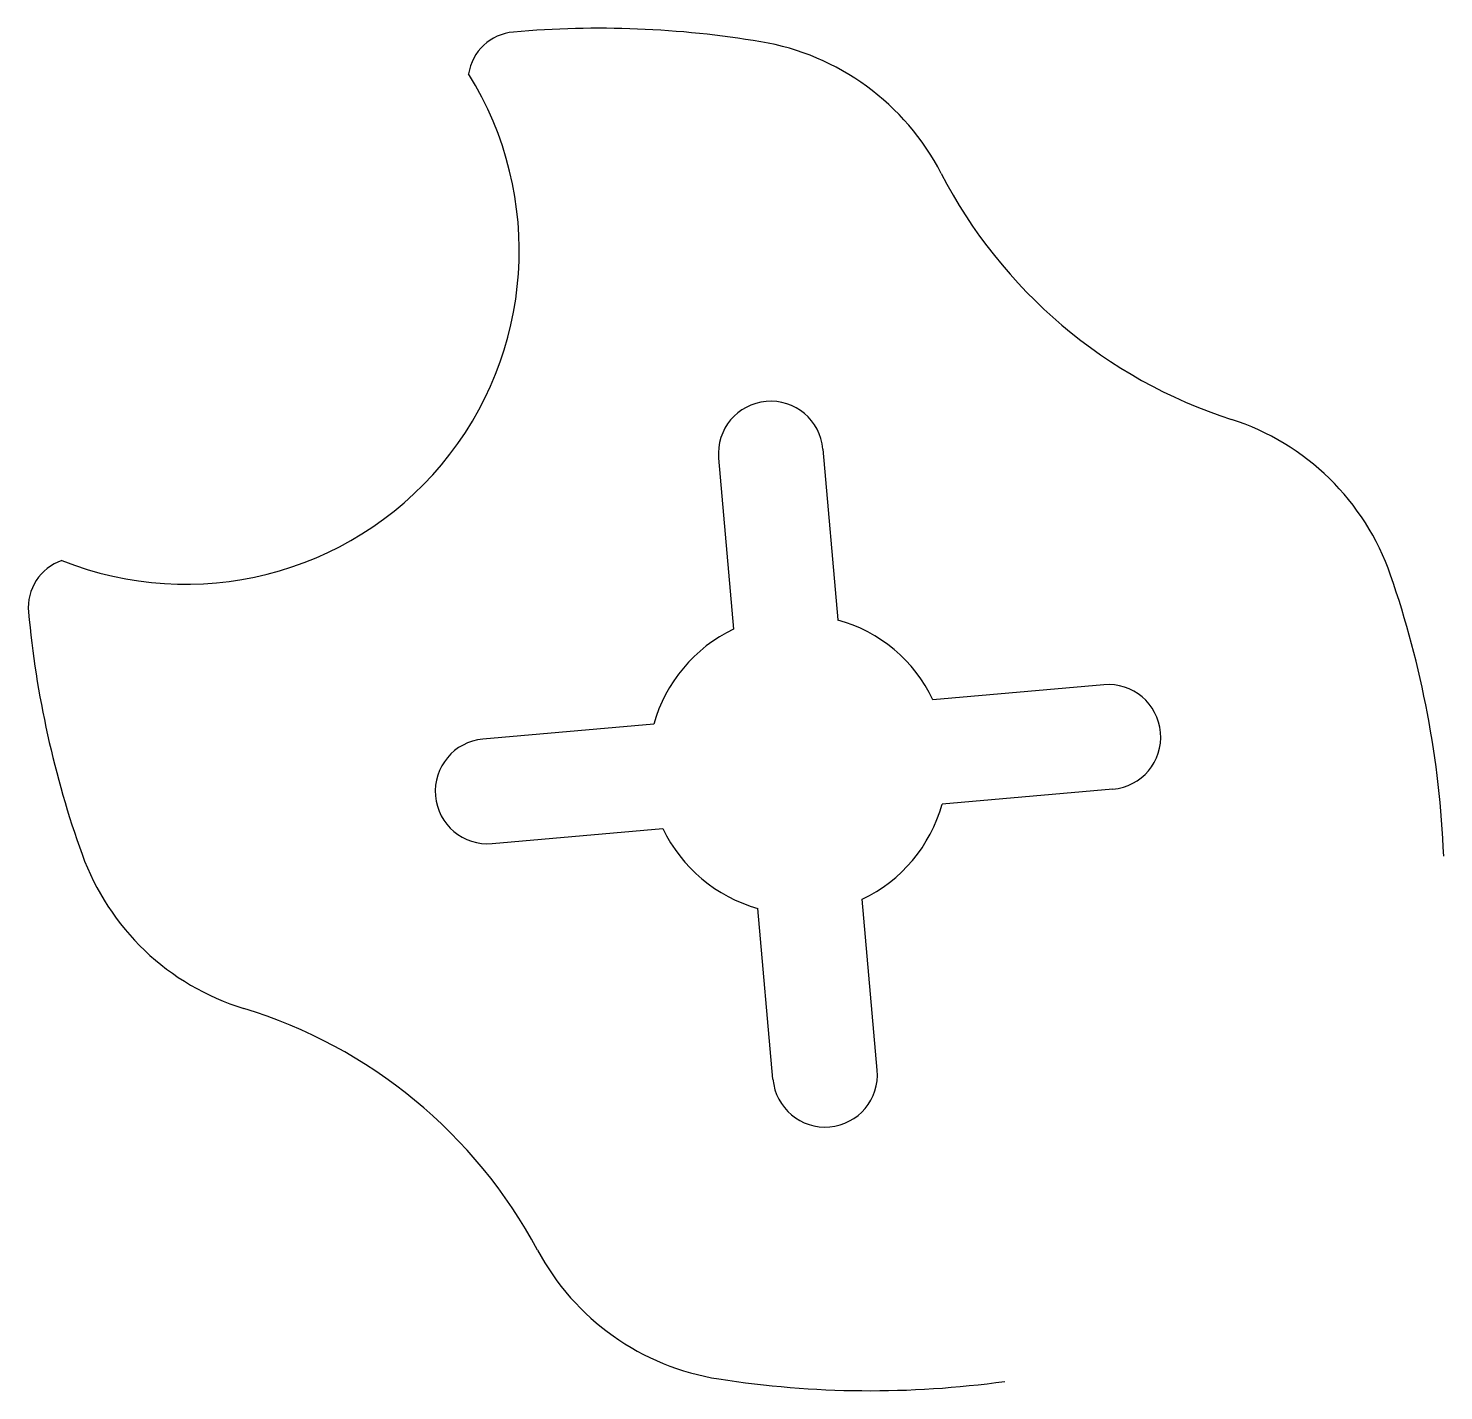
# Model space of a CAD drawing. Header units: millimetres. Extents: x -129.1 to -100.7, y 3.8 to 31.1.
import ezdxf

# ---------------------------------------------------------------- set-up
doc = ezdxf.new("R2010")
doc.units = ezdxf.units.MM
doc.header["$MEASUREMENT"] = 0
doc.layers.add('3 Inch Arms', color=181, linetype='Continuous')

msp = doc.modelspace()

# ---------------------------------------------------------------- linework, layer by layer
at = {"layer": '3 Inch Arms', "extrusion": (-0.996195, -0.087156, -1.8e-15)}
for p, q in [((-113.185, 22.712), (-112.885, 19.286)), ((-112.095, 10.26), (-112.395, 13.686))]:
    msp.add_line(p, q, dxfattribs=at)
at = {"layer": '3 Inch Arms', "extrusion": (0.996195, 0.087156, 1.8e-15)}
for p, q in [((-115.277, 22.529), (-114.977, 19.102)), ((-114.187, 10.077), (-114.487, 13.503))]:
    msp.add_line(p, q, dxfattribs=at)
at = {"layer": '3 Inch Arms', "extrusion": (0.087156, -0.996195, 0)}
for p, q in [((-107.551, 17.985), (-110.978, 17.685)), ((-116.577, 17.196), (-120.004, 16.896))]:
    msp.add_line(p, q, dxfattribs=at)
at = {"layer": '3 Inch Arms', "extrusion": (-0.087156, 0.996195, 0)}
for p, q in [((-107.368, 15.893), (-110.795, 15.593)), ((-119.821, 14.804), (-116.394, 15.104))]:
    msp.add_line(p, q, dxfattribs=at)
at = {"layer": '3 Inch Arms'}
for centre, radius, start, end in [((-119.305, 30.078), 1, 95.0101, 170.9965), ((-117.678, 11.522), 19.628, 80.4697, 95.0101), ((-115.256, 25.948), 5, 27.3004, 80.4697), ((-125.965, 26.69), 6.689, 248.1851, 32.002), ((-101.927, 32.827), 10, 207.3004, 252.151), ((-114.231, 22.621), 1.05, 5, 185), ((-106.524, 18.549), 5, 19.1098, 72.151), ((-128.122, 19.535), 1, 109.1906, 185.1924), ((-120.346, 13.761), 19.628, 2.3046, 19.1098), ((-109.571, 21.221), 19.628, 185.1924, 199.7496), ((-113.686, 16.394), 3, 115.4873, 164.5127), ((-113.686, 16.394), 3, 25.4873, 74.5127), ((-107.46, 16.939), 1.05, 275, 95), ((-119.912, 15.85), 1.05, 95, 275), ((-113.686, 16.394), 3, 295.4873, 344.5127), ((-113.686, 16.394), 3, 205.4873, 254.5127), ((-123.338, 16.278), 5, 199.7496, 252.9858), ((-127.727, 1.935), 10, 28.1348, 72.9858), ((-113.141, 10.168), 1.05, 185, 5), ((-114.5, 9.008), 5, 208.1348, 261.1095), ((-112.239, 23.46), 19.628, 261.1095, 277.9147)]:
    msp.add_arc(centre, radius, start, end, dxfattribs=at)

doc.saveas('drawing.dxf')
